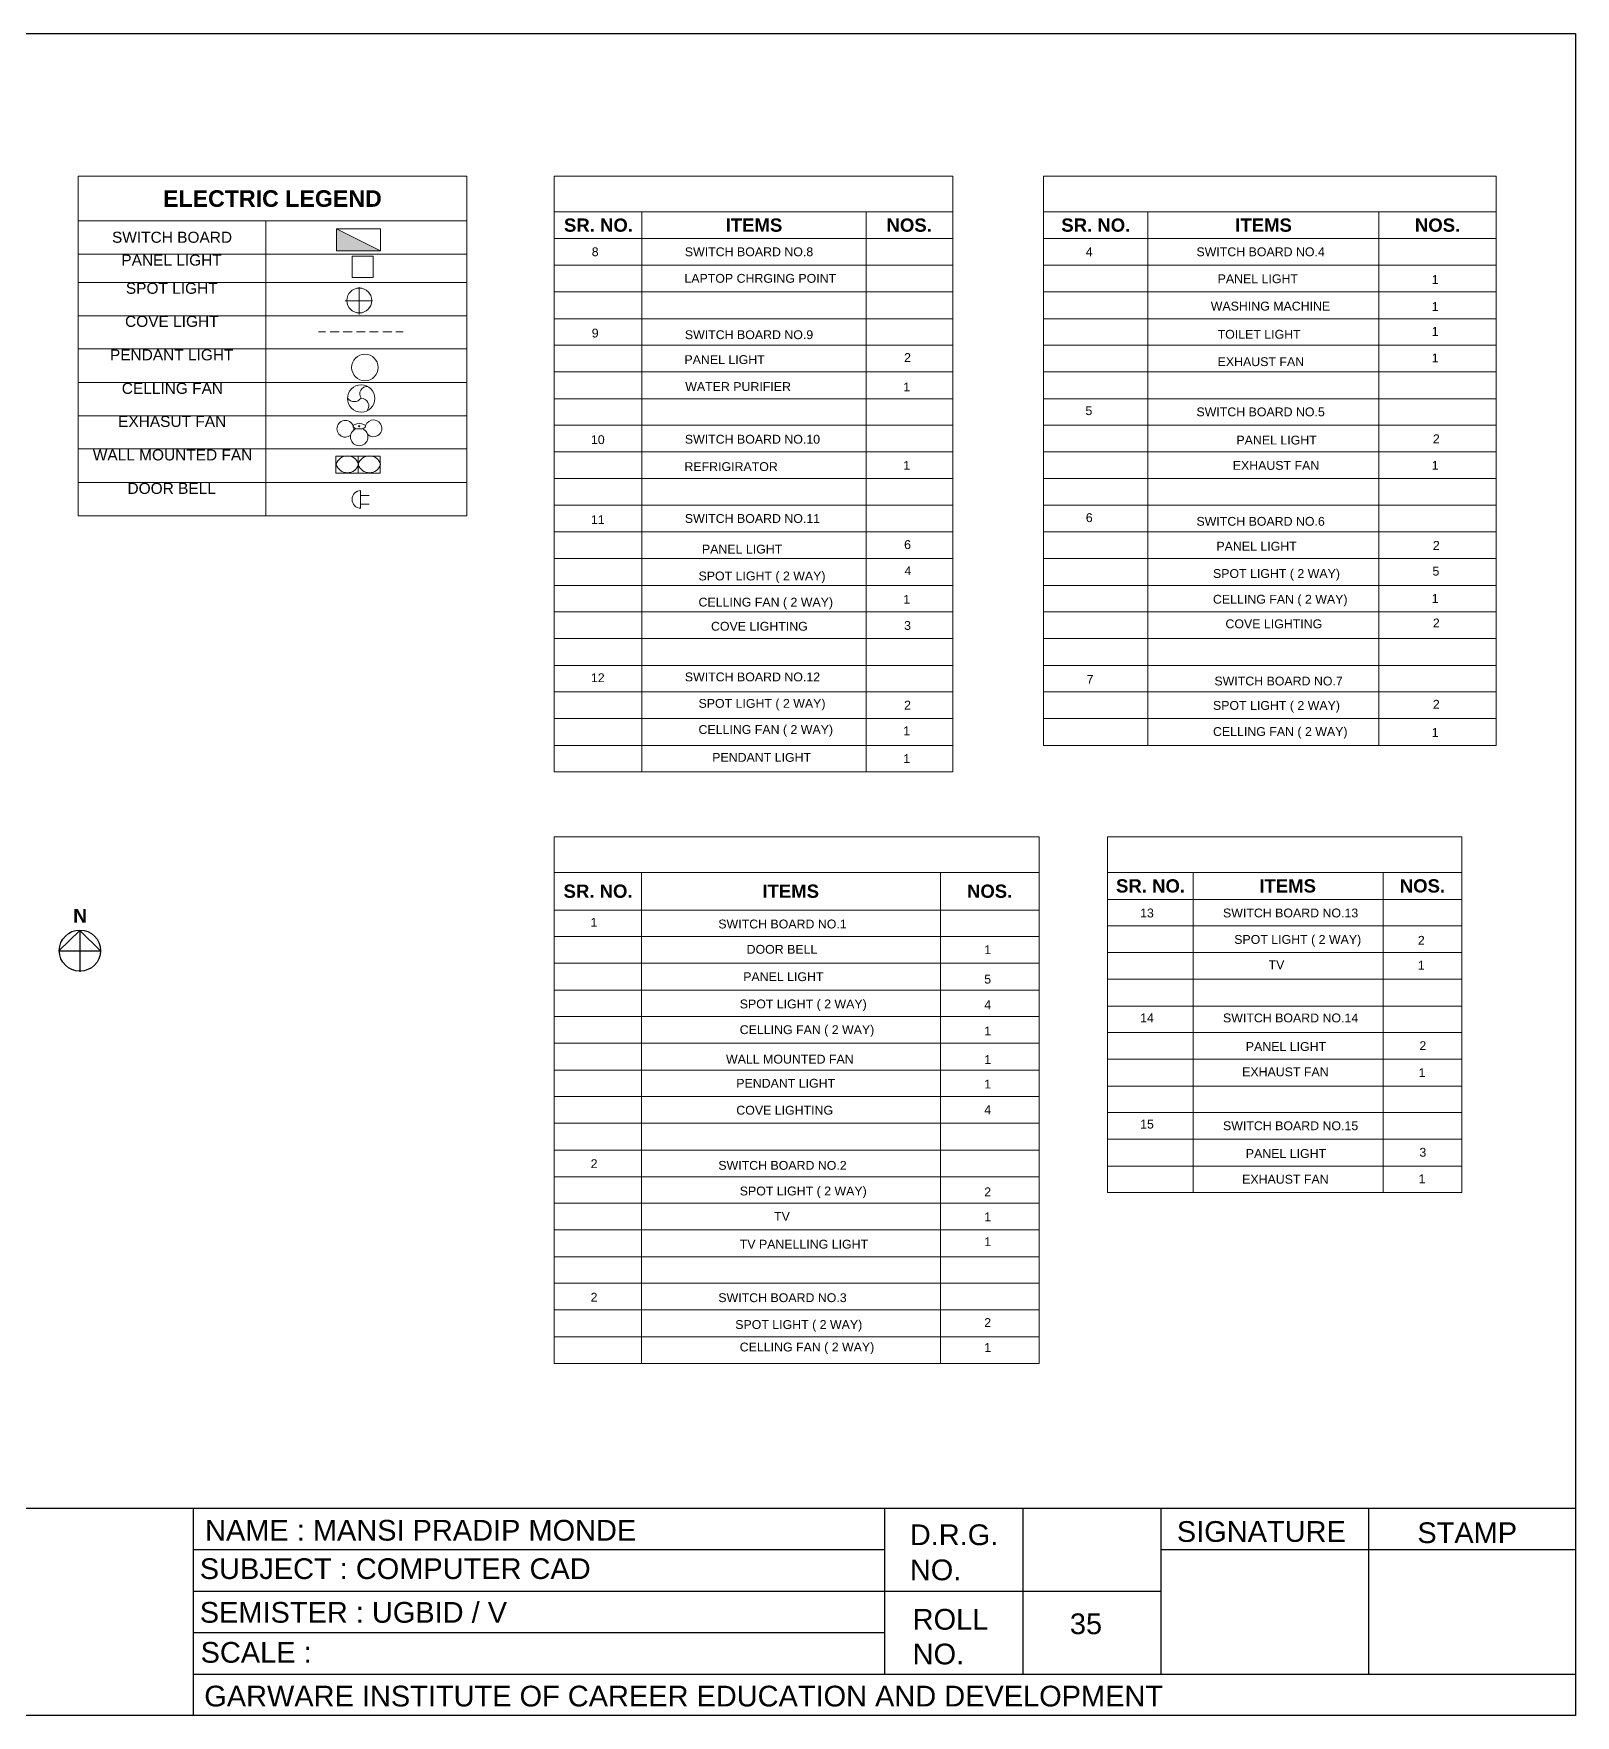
# Model space of a CAD drawing. Header units: millimetres. Extents: x 68955 to 118645, y -193284 to 16474.
# Drawn here: x 83219 to 105530, y -159874 to -135542 of the extents above; entities that cross this region are included whole.
import ezdxf

# ---------------------------------------------------------------- set-up
doc = ezdxf.new("R2010")
doc.units = ezdxf.units.MM
for name, color, linetype, true_color in [('PDF8_BOX', 7, 'Continuous', 0x535353), ('PDF8_furniture', 7, 'Continuous', 0x989898), ('PDF8_plan', 7, 'Continuous', 0x989898), ('PDF8_TEXT', 7, 'Continuous', 0x535353), ('PDF8_wall', 7, 'Continuous', 0x535353)]:
    doc.layers.add(name, color=color, linetype=linetype, true_color=true_color)
doc.layers.add('PDF8_switch board', color=1, linetype='Continuous')
doc.layers.add('plan', color=7, linetype='Continuous', lineweight=25)
doc.styles.add('PDF Arial', font='arial.ttf')
doc.styles.add('PDF Arial Bold', font='arialbd.ttf')

msp = doc.modelspace()

# ---------------------------------------------------------------- linework, layer by layer
at = {"layer": 'PDF8_BOX', "lineweight": 25}
for points in [[(68955.213, -156878.199), (105529.585, -156878.199), (105529.585, -159873.871), (85534.807, -159873.871), (85534.807, -156878.199)], [(95532.196, -156878.199), (95532.196, -159277.1)], [(97535.219, -156878.199), (97535.219, -159277.1)], [(99532.334, -156878.199), (99532.334, -159277.1)], [(102533.914, -156878.199), (102533.914, -159277.1)], [(85534.807, -157474.97), (95532.196, -157474.97)], [(99532.334, -157474.97), (105529.585, -157474.97)], [(85534.807, -158077.65), (99532.334, -158077.65)], [(85534.807, -158674.42), (95532.196, -158674.42)], [(85534.807, -159277.1), (105529.585, -159277.1)]]:
    msp.add_lwpolyline(points, dxfattribs=at)
at = {"layer": 'PDF8_furniture', "color": 251, "lineweight": 20, "true_color": 0x535353}
for points in [[(87951.434, -142159.821), (87951.434, -142413.892)], [(87951.434, -142224.816), (88075.515, -142224.816)], [(87951.434, -142348.897), (88075.515, -142348.897)]]:
    msp.add_lwpolyline(points, dxfattribs=at)
msp.add_arc((87954.389, -142280.948), 127.036, 90.0003484, 269.9996516, dxfattribs=at)
at = {"layer": 'PDF8_plan', "color": 251, "lineweight": 25, "true_color": 0x535353}
msp.add_lwpolyline([(83584.962, -148812.93), (84187.641, -148812.93), (83886.301, -148517.499)], close=True, dxfattribs=at)
msp.add_lwpolyline([(83886.301, -148517.499), (83886.301, -149114.269)], dxfattribs=at)
msp.add_circle((83889.256, -148809.975), 298.385, dxfattribs=at)
at = {"layer": 'PDF8_switch board', "lineweight": 13}
msp.add_lwpolyline([(88240.956, -138685.551), (87602.825, -138366.485), (88240.956, -138366.485), (88240.956, -138685.551), (87602.825, -138685.551), (87602.825, -138366.485)], dxfattribs=at)
at = {"layer": 'PDF8_switch board', "transparency": 33554559}
msp.add_solid([(87602.825, -138366.485), (88240.956, -138685.551), (87602.825, -138685.551)], dxfattribs=at)
at = {"layer": 'PDF8_TEXT', "lineweight": 18}
for points in [[(89487.675, -142520.247), (83862.667, -142520.247), (83862.667, -137604.273), (89487.675, -137604.273)], [(96518.936, -146224.953), (90752.121, -146224.953), (90752.121, -137604.273), (96518.936, -137604.273)], [(104383.313, -145840.893), (97830.65, -145840.893), (97830.65, -137604.273), (104383.313, -137604.273)], [(87827.353, -138762.363), (88134.601, -138762.363), (88134.601, -139069.611), (87827.353, -139069.611)], [(87591.008, -141657.588), (88235.047, -141657.588), (88235.047, -141899.841), (87591.008, -141899.841)], [(97771.564, -154780.638), (90752.121, -154780.638), (90752.121, -147164.424), (97771.564, -147164.424)], [(103886.988, -152310.834), (98758.304, -152310.834), (98758.304, -147164.424), (103886.988, -147164.424)]]:
    msp.add_lwpolyline(points, close=True, dxfattribs=at)
for points in [[(90752.121, -138118.323), (96518.936, -138118.323)], [(92022.474, -138118.323), (92022.474, -146224.953)], [(95266.308, -138118.323), (95266.308, -146224.953)], [(97830.65, -138118.323), (104383.313, -138118.323)], [(99343.258, -138118.323), (99343.258, -145840.893)], [(102687.538, -138118.323), (102687.538, -145840.893)], [(83862.667, -138248.313), (89487.675, -138248.313)], [(86580.633, -138248.313), (86580.633, -142520.247)], [(90752.121, -138508.292), (96518.936, -138508.292)], [(97830.65, -138508.292), (104383.313, -138508.292)], [(83862.667, -138732.82), (89487.675, -138732.82)], [(90752.121, -138892.353), (96518.936, -138892.353)], [(97830.65, -138892.353), (104383.313, -138892.353)], [(83862.667, -139140.515), (89487.675, -139140.515)], [(87726.906, -139406.403), (88122.784, -139406.403)], [(87927.799, -139211.418), (87927.799, -139607.296)], [(90752.121, -139276.413), (96518.936, -139276.413)], [(97830.65, -139276.413), (104383.313, -139276.413)], [(83862.667, -139625.022), (89487.675, -139625.022)], [(87342.846, -139855.458), (87443.292, -139855.458)], [(87508.287, -139855.458), (87638.277, -139855.458)], [(87697.363, -139855.458), (87827.353, -139855.458)], [(87892.347, -139855.458), (88016.428, -139855.458)], [(88081.423, -139855.458), (88205.504, -139855.458)], [(88270.499, -139855.458), (88400.489, -139855.458)], [(88459.575, -139855.458), (88565.93, -139855.458)], [(90752.121, -139666.382), (96518.936, -139666.382)], [(97830.65, -139666.382), (104383.313, -139666.382)], [(83862.667, -140103.62), (89487.675, -140103.62)], [(90752.121, -140050.443), (96518.936, -140050.443)], [(97830.65, -140050.443), (104383.313, -140050.443)], [(83862.667, -140588.127), (89487.675, -140588.127)], [(90752.121, -140434.503), (96518.936, -140434.503)], [(97830.65, -140434.503), (104383.313, -140434.503)], [(90752.121, -140824.472), (96518.936, -140824.472)], [(97830.65, -140824.472), (104383.313, -140824.472)], [(83862.667, -141072.634), (89487.675, -141072.634)], [(90752.121, -141208.533), (96518.936, -141208.533)], [(97830.65, -141208.533), (104383.313, -141208.533)], [(83862.667, -141551.233), (89487.675, -141551.233)], [(90752.121, -141592.593), (96518.936, -141592.593)], [(97830.65, -141592.593), (104383.313, -141592.593)], [(87915.982, -141657.588), (87915.982, -141899.841)], [(83862.667, -142035.74), (89487.675, -142035.74)], [(90752.121, -141976.654), (96518.936, -141976.654)], [(97830.65, -141976.654), (104383.313, -141976.654)], [(90752.121, -142366.623), (96518.936, -142366.623)], [(97830.65, -142366.623), (104383.313, -142366.623)], [(90752.121, -142750.683), (96518.936, -142750.683)], [(97830.65, -142750.683), (104383.313, -142750.683)], [(90752.121, -143134.744), (96518.936, -143134.744)], [(97830.65, -143134.744), (104383.313, -143134.744)], [(90752.121, -143524.713), (96518.936, -143524.713)], [(97830.65, -143524.713), (104383.313, -143524.713)], [(90752.121, -143908.773), (96518.936, -143908.773)], [(97830.65, -143908.773), (104383.313, -143908.773)], [(90752.121, -144292.834), (96518.936, -144292.834)], [(97830.65, -144292.834), (104383.313, -144292.834)], [(90752.121, -144682.803), (96518.936, -144682.803)], [(97830.65, -144682.803), (104383.313, -144682.803)], [(90752.121, -145066.863), (96518.936, -145066.863)], [(97830.65, -145066.863), (104383.313, -145066.863)], [(90752.121, -145450.923), (96518.936, -145450.923)], [(97830.65, -145450.923), (104383.313, -145450.923)], [(90752.121, -145840.893), (96518.936, -145840.893)], [(90752.121, -147678.474), (97771.564, -147678.474)], [(92016.566, -147678.474), (92016.566, -154780.638)], [(96341.677, -147678.474), (96341.677, -154780.638)], [(98758.304, -147678.474), (103886.988, -147678.474)], [(99999.115, -147678.474), (99999.115, -152310.834)], [(102746.624, -147678.474), (102746.624, -152310.834)], [(98758.304, -148068.443), (103886.988, -148068.443)], [(90752.121, -148222.067), (97771.564, -148222.067)], [(90752.121, -148606.128), (97771.564, -148606.128)], [(98758.304, -148452.504), (103886.988, -148452.504)], [(98758.304, -148836.564), (103886.988, -148836.564)], [(90752.121, -148990.188), (97771.564, -148990.188)], [(90752.121, -149380.157), (97771.564, -149380.157)], [(98758.304, -149220.625), (103886.988, -149220.625)], [(98758.304, -149610.594), (103886.988, -149610.594)], [(90752.121, -149764.218), (97771.564, -149764.218)], [(98758.304, -149994.654), (103886.988, -149994.654)], [(90752.121, -150148.278), (97771.564, -150148.278)], [(90752.121, -150538.247), (97771.564, -150538.247)], [(98758.304, -150378.715), (103886.988, -150378.715)], [(98758.304, -150768.684), (103886.988, -150768.684)], [(90752.121, -150922.308), (97771.564, -150922.308)], [(90752.121, -151306.368), (97771.564, -151306.368)], [(98758.304, -151152.744), (103886.988, -151152.744)], [(98758.304, -151536.805), (103886.988, -151536.805)], [(90752.121, -151696.337), (97771.564, -151696.337)], [(98758.304, -151926.774), (103886.988, -151926.774)], [(90752.121, -152080.398), (97771.564, -152080.398)], [(90752.121, -152464.458), (97771.564, -152464.458)], [(90752.121, -152848.519), (97771.564, -152848.519)], [(90752.121, -153238.488), (97771.564, -153238.488)], [(90752.121, -153622.548), (97771.564, -153622.548)], [(90752.121, -154006.609), (97771.564, -154006.609)], [(90752.121, -154396.578), (97771.564, -154396.578)]]:
    msp.add_lwpolyline(points, dxfattribs=at)
msp.add_lwpolyline([(87763.116, -140817.604, 0.498567442), (87956.584, -140817.604, -0.627725234), (88057.448, -140647.547)], format="xyb", dxfattribs=at)
for points in [[(87921.096, -141773.034, 0.750524153), (87597.709, -141773.034, 0.750524153)], [(88240.161, -141773.034, 0.750524153), (87916.775, -141773.034, 0.750524153)]]:
    msp.add_lwpolyline(points, format="xyb", close=True, dxfattribs=at)
for centre, radius in [((87930.754, -139403.448), 180.213), ((88013.474, -140372.463), 192.03), ((87960.296, -140821.518), 197.939), ((87930.753, -141223.305), 8.863)]:
    msp.add_circle(centre, radius, dxfattribs=at)
for centre, radius, start, end in [((87960.294, -140927.874), 109.311, 322.7244835, 90.9452448), ((87729.861, -141258.756), 121.126, 350.0850267, 310.6712172), ((87930.753, -141376.929), 127.035, 111.3734755, 68.6265245), ((88137.555, -141252.848), 121.126, 228.526332, 161.581634)]:
    msp.add_arc(centre, radius, start, end, dxfattribs=at)
for points in [[(87930.753, -141184.898), (87880.174, -141184.898), (87839.17, -141202.093), (87839.17, -141223.304)], [(87839.17, -141223.304), (87839.17, -141244.515), (87880.174, -141261.71), (87930.753, -141261.71)], [(88022.337, -141223.304), (88022.337, -141202.093), (87981.333, -141184.898), (87930.753, -141184.898)], [(87930.753, -141261.71), (87981.333, -141261.71), (88022.337, -141244.515), (88022.337, -141223.304)]]:
    msp.add_open_spline(points, degree=3, dxfattribs=at)
at = {"layer": 'PDF8_wall', "lineweight": 25}
msp.add_lwpolyline([(105529.585, -159873.871), (68955.213, -159873.871), (68955.213, -135542.164), (105529.585, -135542.164)], dxfattribs=at)
at = {"layer": 'plan'}
msp.add_line((105529.585, -135542.164), (105529.585, -159873.871), dxfattribs=at)

# ---------------------------------------------------------------- texts
at = {"layer": 'PDF8_TEXT', "attachment_point": 7}
for s, insert, char_height, style in [('ELECTRIC LEGEND', (85091.66, -138051.512), 239.96559, 'PDF Arial Bold'), ('SWITCH BOARD', (84353.083, -138570.107), 159.97706, 'PDF Arial'), ('SR. NO.', (90893.928, -138411.25), 191.9733, 'PDF Arial Bold'), ('ITEMS', (93233.742, -138411.25), 191.9733, 'PDF Arial Bold'), ('NOS.', (95561.739, -138411.25), 191.9733, 'PDF Arial Bold'), ('SR. NO.', (98090.63, -138411.25), 191.9733, 'PDF Arial Bold'), ('ITEMS', (100607.703, -138411.25), 191.9733, 'PDF Arial Bold'), ('NOS.', (103207.497, -138411.25), 191.9733, 'PDF Arial Bold'), ('8', (91295.714, -138764.545), 127.981, 'PDF Arial'), ('SWITCH BOARD NO.8', (92642.88, -138764.545), 127.9808, 'PDF Arial'), ('4', (98445.147, -138762.363), 127.981, 'PDF Arial'), ('SWITCH BOARD NO.4', (100046.384, -138764.545), 127.9808, 'PDF Arial'), ('PANEL LIGHT', (84488.981, -138900.989), 159.97706, 'PDF Arial'), ('SPOT LIGHT', (84553.976, -139308.684), 159.9771, 'PDF Arial'), ('LAPTOP CHRGING POINT', (92636.971, -139148.606), 127.9808, 'PDF Arial'), ('PANEL LIGHT', (100352.947, -139154.514), 127.9808, 'PDF Arial'), ('1', (103449.75, -139164.149), 127.981, 'PDF Arial'), ('WASHING MACHINE', (100253.54, -139550.392), 127.9808, 'PDF Arial'), ('COVE LIGHT', (84542.158, -139787.283), 159.9771, 'PDF Arial'), ('1', (103449.75, -139554.118), 127.981, 'PDF Arial'), ('9', (91295.714, -139940.361), 127.981, 'PDF Arial'), ('SWITCH BOARD NO.9', (92642.88, -139963.996), 127.9808, 'PDF Arial'), ('TOILET LIGHT', (100352.947, -139958.087), 127.9808, 'PDF Arial'), ('1', (103449.75, -139914.544), 127.981, 'PDF Arial'), ('PENDANT LIGHT', (84323.539, -140271.79), 159.97706, 'PDF Arial'), ('PANEL LIGHT', (92636.971, -140324.422), 127.9808, 'PDF Arial'), ('2', (95815.81, -140292.696), 127.981, 'PDF Arial'), ('EXHAUST FAN', (100352.947, -140353.965), 127.9808, 'PDF Arial'), ('1', (103449.75, -140298.605), 127.981, 'PDF Arial'), ('CELLING FAN', (84494.89, -140756.297), 159.97706, 'PDF Arial'), ('WATER PURIFIER', (92648.788, -140714.391), 127.9808, 'PDF Arial'), ('1', (95803.993, -140718.117), 127.981, 'PDF Arial'), ('EXHASUT FAN', (84441.712, -141234.895), 159.97706, 'PDF Arial'), ('5', (98439.238, -141063), 127.981, 'PDF Arial'), ('SWITCH BOARD NO.5', (100046.384, -141080.725), 127.9808, 'PDF Arial'), ('10', (91283.897, -141482.512), 127.9808, 'PDF Arial'), ('SWITCH BOARD NO.10', (92642.88, -141476.603), 127.9808, 'PDF Arial'), ('PANEL LIGHT', (100624.743, -141488.42), 127.9808, 'PDF Arial'), ('2', (103467.476, -141468.512), 127.981, 'PDF Arial'), ('WALL MOUNTED FAN', (84075.377, -141719.402), 159.97706, 'PDF Arial'), ('REFRIGIRATOR', (92636.971, -141872.481), 127.9808, 'PDF Arial'), ('1', (95803.993, -141852.572), 127.981, 'PDF Arial'), ('EXHAUST FAN', (100571.566, -141854.755), 127.9808, 'PDF Arial'), ('1', (103449.75, -141852.572), 127.981, 'PDF Arial'), ('DOOR BELL', (84577.61, -142203.909), 159.9771, 'PDF Arial'), ('11', (91283.897, -142638.419), 127.9808, 'PDF Arial'), ('SWITCH BOARD NO.11', (92642.88, -142622.876), 127.9808, 'PDF Arial'), ('6', (98445.147, -142611.059), 127.981, 'PDF Arial'), ('SWITCH BOARD NO.6', (100046.384, -142664.236), 127.9808, 'PDF Arial'), ('PANEL LIGHT', (92890.357, -143066.023), 127.9808, 'PDF Arial'), ('6', (95815.81, -143001.028), 127.981, 'PDF Arial'), ('PANEL LIGHT', (100335.221, -143024.662), 127.9808, 'PDF Arial'), ('2', (103467.476, -143010.662), 127.981, 'PDF Arial'), ('4', (95821.719, -143376.997), 127.981, 'PDF Arial'), ('SPOT LIGHT ( 2 WAY)', (100285.518, -143455.983), 127.9808, 'PDF Arial'), ('5', (103461.567, -143385.088), 127.981, 'PDF Arial'), ('SPOT LIGHT ( 2 WAY)', (92840.653, -143491.435), 127.9808, 'PDF Arial'), ('CELLING FAN ( 2 WAY)', (92840.653, -143869.587), 127.9808, 'PDF Arial'), ('1', (95803.993, -143790.601), 127.981, 'PDF Arial'), ('CELLING FAN ( 2 WAY)', (100285.518, -143828.227), 127.9808, 'PDF Arial'), ('1', (103449.75, -143778.783), 127.981, 'PDF Arial'), ('3', (95815.81, -144171.022), 127.981, 'PDF Arial'), ('COVE LIGHTING', (100466.25, -144147.3), 127.9808, 'PDF Arial'), ('2', (103467.476, -144133.301), 127.981, 'PDF Arial'), ('COVE LIGHTING', (93021.386, -144182.752), 127.9808, 'PDF Arial'), ('12', (91283.897, -144925.056), 127.9808, 'PDF Arial'), ('SWITCH BOARD NO.12', (92642.88, -144915.421), 127.9808, 'PDF Arial'), ('7', (98456.964, -144948.691), 127.981, 'PDF Arial'), ('SWITCH BOARD NO.7', (100306.363, -144974.508), 127.9808, 'PDF Arial'), ('SPOT LIGHT ( 2 WAY)', (92840.653, -145334.925), 127.9808, 'PDF Arial'), ('2', (95815.81, -145320.934), 127.981, 'PDF Arial'), ('SPOT LIGHT ( 2 WAY)', (100285.518, -145364.468), 127.9808, 'PDF Arial'), ('2', (103467.476, -145309.117), 127.981, 'PDF Arial'), ('CELLING FAN ( 2 WAY)', (92840.653, -145713.077), 127.9808, 'PDF Arial'), ('1', (95803.993, -145693.177), 127.981, 'PDF Arial'), ('CELLING FAN ( 2 WAY)', (100285.518, -145742.62), 127.9808, 'PDF Arial'), ('1', (103449.75, -145716.812), 127.981, 'PDF Arial'), ('PENDANT LIGHT', (93039.112, -146079.42), 127.9808, 'PDF Arial'), ('1', (95803.993, -146094.963), 127.981, 'PDF Arial'), ('SR. NO.', (90888.019, -148048.213), 191.9733, 'PDF Arial Bold'), ('ITEMS', (93765.518, -148048.213), 191.9733, 'PDF Arial Bold'), ('NOS.', (96725.738, -148048.213), 191.9733, 'PDF Arial Bold'), ('SR. NO.', (98882.385, -147971.401), 191.9733, 'PDF Arial Bold'), ('ITEMS', (100956.312, -147971.401), 191.9733, 'PDF Arial Bold'), ('NOS.', (102988.878, -147971.401), 191.9733, 'PDF Arial Bold'), ('N', (83791.763, -148405.235), 199.971, 'PDF Arial Bold'), ('1', (91277.988, -148464.321), 127.981, 'PDF Arial'), ('SWITCH BOARD NO.1', (93127.387, -148490.138), 127.9808, 'PDF Arial'), ('13', (99230.994, -148330.692), 127.9808, 'PDF Arial'), ('SWITCH BOARD NO.13', (100430.444, -148330.692), 127.9808, 'PDF Arial'), ('SPOT LIGHT ( 2 WAY)', (100592.766, -148750.109), 127.9808, 'PDF Arial'), ('2', (103250.251, -148724.3), 127.981, 'PDF Arial'), ('DOOR BELL', (93536.831, -148856.472), 127.9808, 'PDF Arial'), ('1', (96975.294, -148860.199), 127.981, 'PDF Arial'), ('PANEL LIGHT', (93487.127, -149252.35), 127.9808, 'PDF Arial'), ('TV', (101089.799, -149078.818), 127.9808, 'PDF Arial'), ('1', (103250.251, -149084.726), 127.981, 'PDF Arial'), ('5', (96975.294, -149287.802), 127.981, 'PDF Arial'), ('SPOT LIGHT ( 2 WAY)', (93437.424, -149683.671), 127.9808, 'PDF Arial'), ('4', (96975.294, -149657.863), 127.981, 'PDF Arial'), ('CELLING FAN ( 2 WAY)', (93437.424, -150055.915), 127.9808, 'PDF Arial'), ('14', (99230.994, -149846.939), 127.9808, 'PDF Arial'), ('SWITCH BOARD NO.14', (100430.444, -149849.121), 127.9808, 'PDF Arial'), ('1', (96975.294, -150036.014), 127.981, 'PDF Arial'), ('2', (103272.492, -150248.725), 127.981, 'PDF Arial'), ('WALL MOUNTED FAN', (93238.611, -150445.892), 127.9808, 'PDF Arial'), ('1', (96975.294, -150449.618), 127.981, 'PDF Arial'), ('PANEL LIGHT', (100760.642, -150262.725), 127.9808, 'PDF Arial'), ('EXHAUST FAN', (100707.464, -150629.059), 127.9808, 'PDF Arial'), ('1', (103260.674, -150638.694), 127.981, 'PDF Arial'), ('PENDANT LIGHT', (93387.721, -150794.501), 127.9808, 'PDF Arial'), ('1', (96975.294, -150804.135), 127.981, 'PDF Arial'), ('COVE LIGHTING', (93387.721, -151184.47), 127.9808, 'PDF Arial'), ('4', (96975.294, -151176.379), 127.981, 'PDF Arial'), ('15', (99230.994, -151385.363), 127.9808, 'PDF Arial'), ('SWITCH BOARD NO.15', (100430.444, -151408.997), 127.9808, 'PDF Arial'), ('2', (91279.383, -151956.317), 127.981, 'PDF Arial'), ('PANEL LIGHT', (100760.642, -151810.784), 127.9808, 'PDF Arial'), ('3', (103272.492, -151793.145), 127.981, 'PDF Arial'), ('SWITCH BOARD NO.2', (93127.387, -151982.134), 127.9808, 'PDF Arial'), ('EXHAUST FAN', (100707.464, -152183.027), 127.9808, 'PDF Arial'), ('1', (103260.674, -152174.936), 127.981, 'PDF Arial'), ('SPOT LIGHT ( 2 WAY)', (93437.424, -152389.82), 127.9808, 'PDF Arial'), ('2', (96975.294, -152364.012), 127.981, 'PDF Arial'), ('TV', (93934.458, -152718.529), 127.9808, 'PDF Arial'), ('1', (96975.294, -152724.438), 127.981, 'PDF Arial'), ('TV PANELLING LIGHT', (93437.424, -153122.498), 127.9808, 'PDF Arial'), ('1', (96975.294, -153084.864), 127.981, 'PDF Arial'), ('2', (91279.383, -153888.436), 127.981, 'PDF Arial'), ('SWITCH BOARD NO.3', (93127.387, -153896.615), 127.9808, 'PDF Arial'), ('SPOT LIGHT ( 2 WAY)', (93372.429, -154321.94), 127.9808, 'PDF Arial'), ('2', (96975.294, -154254.771), 127.981, 'PDF Arial'), ('CELLING FAN ( 2 WAY)', (93437.424, -154646.914), 127.9808, 'PDF Arial'), ('1', (96975.294, -154615.197), 127.981, 'PDF Arial'), ('NAME : MANSI PRADIP MONDE', (85700.248, -157350.096), 299.95699, 'PDF Arial'), ('D.R.G.', (95898.531, -157415.09), 299.957, 'PDF Arial'), ('SIGNATURE', (99762.77, -157367.821), 299.957, 'PDF Arial'), ('STAMP', (103242.948, -157385.547), 299.957, 'PDF Arial'), ('SUBJECT : COMPUTER CAD', (85623.436, -157905.506), 299.95699, 'PDF Arial'), ('NO.', (95898.531, -157923.232), 299.957, 'PDF Arial'), ('SEMISTER : UGBID / V', (85623.436, -158537.729), 299.95699, 'PDF Arial'), ('ROLL', (95939.891, -158638.175), 299.957, 'PDF Arial'), ('35', (98214.711, -158703.375), 299.957, 'PDF Arial'), ('SCALE :', (85635.254, -159116.774), 299.957, 'PDF Arial'), ('NO.', (95939.891, -159140.408), 299.957, 'PDF Arial'), ('GARWARE INSTITUTE OF CAREER EDUCATION AND DEVELOPMENT', (85688.431, -159748.996), 299.95699, 'PDF Arial')]:
    msp.add_mtext(s, dxfattribs=dict(at, insert=insert, char_height=char_height, style=style))

doc.saveas('drawing.dxf')
